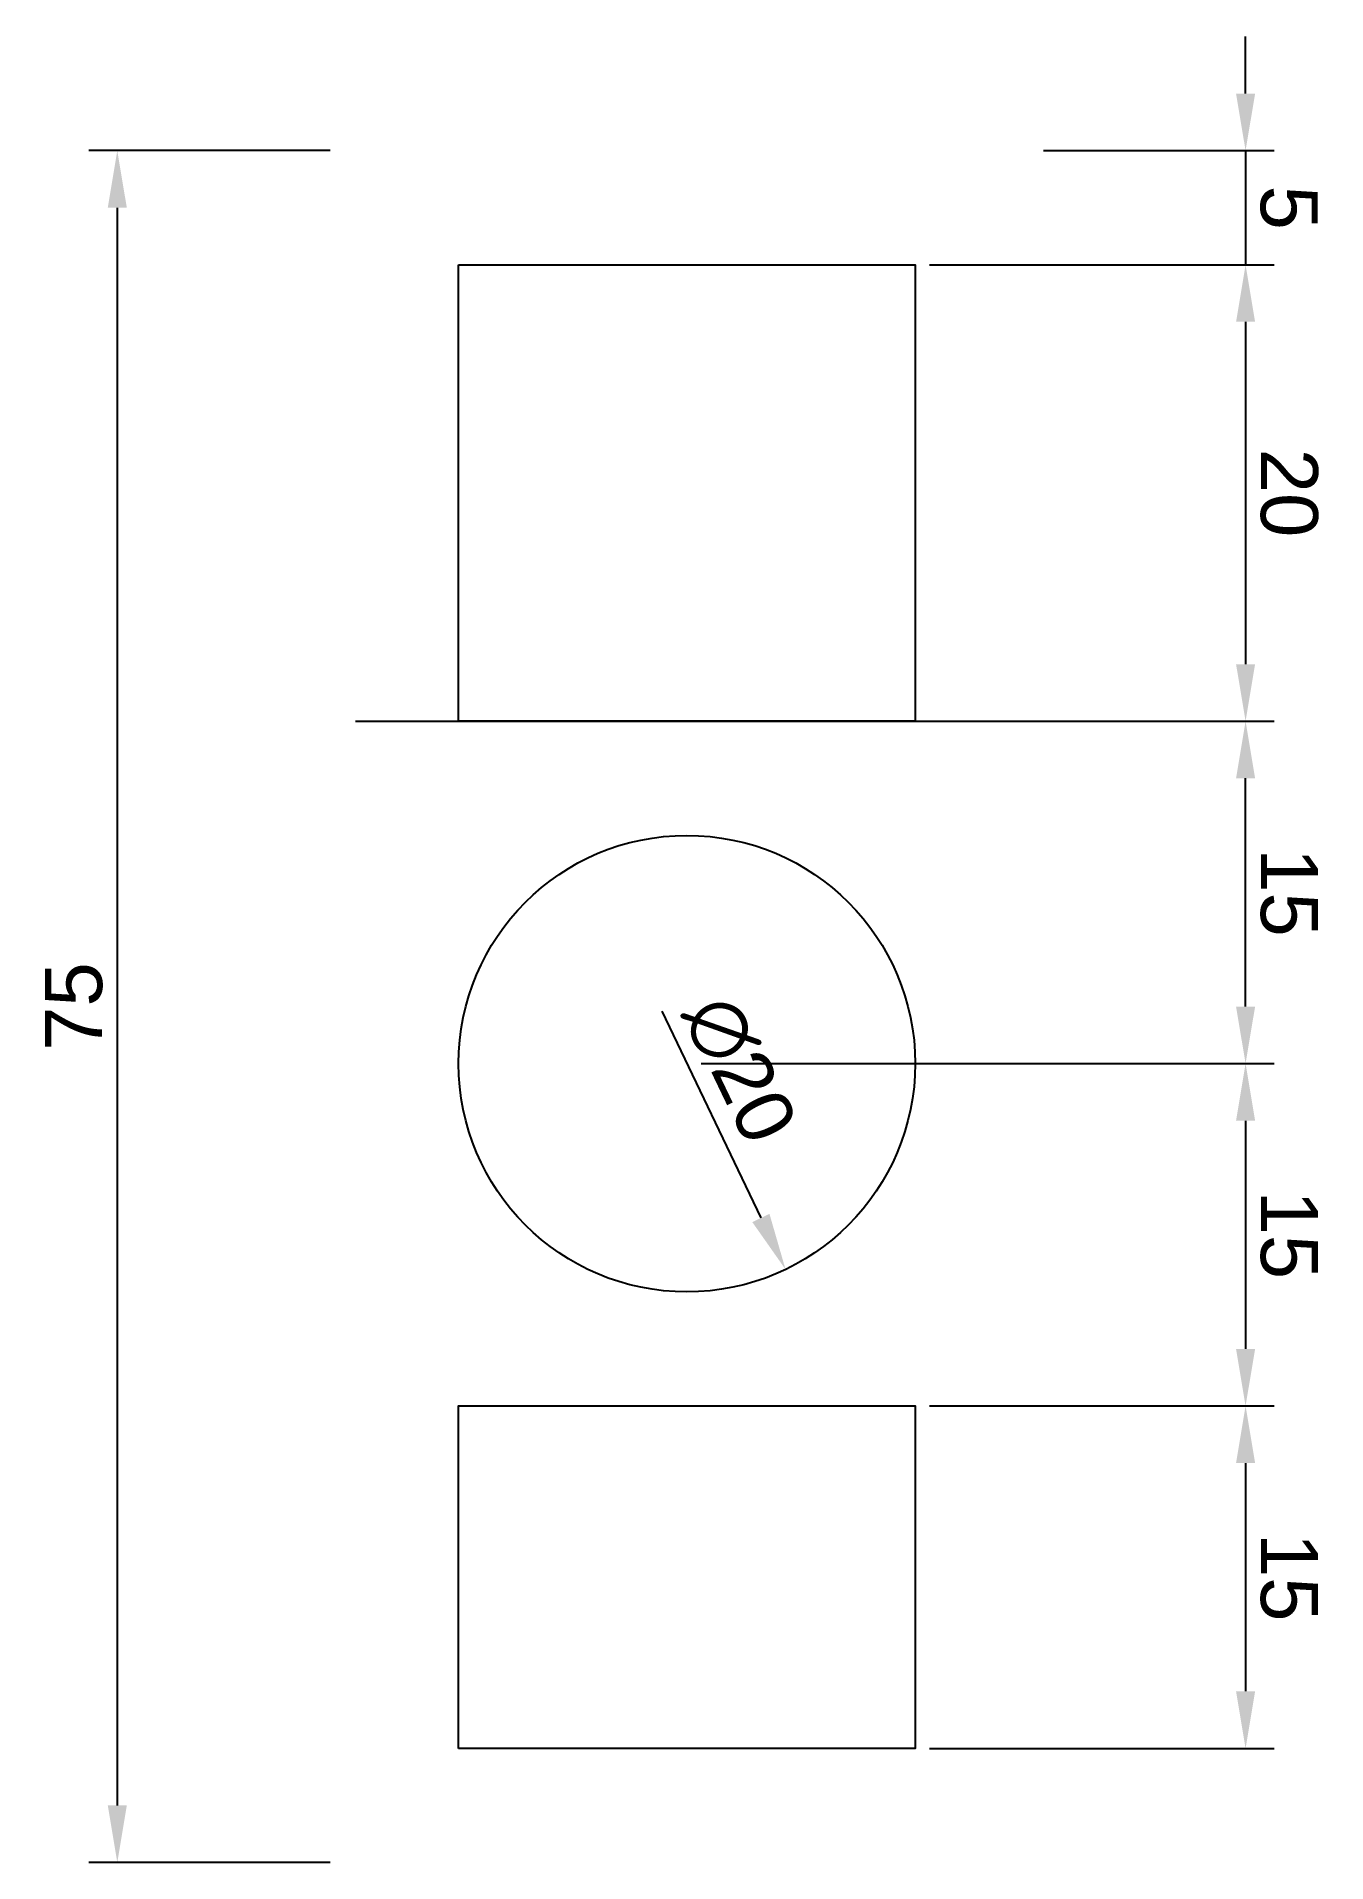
# Model space of a CAD drawing. Header units: millimetres. Extents: x -13.5 to 43, y 0 to 80.
import ezdxf

# ---------------------------------------------------------------- set-up
doc = ezdxf.new("R2010")
doc.units = ezdxf.units.MM
doc.styles.get("Standard").update_dxf_attribs({"font": 'arial.ttf'})
doc.dimstyles.new('ISO-25', dxfattribs={"dimtxt": 2.5, "dimasz": 2.5, "dimexe": 1.25, "dimexo": 0.625, "dimtad": 1, "dimtxsty": 'Standard', "dimcen": 2.5, "dimadec": 0, "dimazin": 0, "dimtfac": 1, "dimtmove": 0, "dimatfit": 3, "dimfxl": 1, "dimarcsym": 0})

# ---------------------------------------------------------------- blocks, each defined once
blk = doc.blocks.new('*D4')
at = {"color": 0, "lineweight": -2, "transparency": 16777216}
for p, q in [((-0.625, 75), (-11.192, 75)), ((-9.942, 72.5), (-9.942, 2.5)), ((-0.625, 0), (-11.192, 0))]:
    blk.add_line(p, q, dxfattribs=at)
at = {"color": 0, "transparency": 16777216}
for points in [[(-10.358, 72.5), (-9.525, 72.5), (-9.942, 75)], [(-10.358, 2.5), (-9.525, 2.5), (-9.942, 0)]]:
    blk.add_solid(points, dxfattribs=at)
at = {"layer": 'Defpoints', "color": 0, "transparency": 16777216}
for p in [(0, 75, 15), (0, 0, 15), (-9.942, 0)]:
    blk.add_point(p, dxfattribs=at)
at = {"color": 0, "transparency": 16777216, "insert": (-11.838, 37.5), "char_height": 2.5, "attachment_point": 5, "rotation": 90}
blk.add_mtext('75', dxfattribs=at)
blk = doc.blocks.new('*D5')
at = {"layer": 'Defpoints', "color": 0, "transparency": 16777216}
for p in [(5, 70, 15), (25, 70, 15), (5, 50, 15), (25, 50), (25, 50, 15)]:
    blk.add_point(p, dxfattribs=at)
blk = doc.blocks.new('*D6')
at = {"color": 0, "lineweight": -2, "transparency": 16777216}
for p, q in [((39.469, 77.5), (39.469, 80)), ((30.625, 75), (40.719, 75)), ((39.469, 75), (39.469, 70)), ((25.625, 70), (40.719, 70)), ((39.469, 67.5), (39.469, 65))]:
    blk.add_line(p, q, dxfattribs=at)
at = {"color": 0, "transparency": 16777216}
for points in [[(39.886, 77.5), (39.052, 77.5), (39.469, 75)], [(39.886, 67.5), (39.052, 67.5), (39.469, 70)]]:
    blk.add_solid(points, dxfattribs=at)
at = {"layer": 'Defpoints', "color": 0, "transparency": 16777216}
for p in [(30, 75), (25, 70), (39.469, 70)]:
    blk.add_point(p, dxfattribs=at)
at = {"color": 0, "transparency": 16777216, "insert": (41.365, 72.5), "char_height": 2.5, "attachment_point": 5, "rotation": 270}
blk.add_mtext('5', dxfattribs=at)
blk = doc.blocks.new('*D7')
at = {"color": 0, "lineweight": -2, "transparency": 16777216}
for p, q in [((25.625, 70), (40.719, 70)), ((39.469, 67.5), (39.469, 52.5)), ((25.625, 50), (40.719, 50))]:
    blk.add_line(p, q, dxfattribs=at)
at = {"color": 0, "transparency": 16777216}
for points in [[(39.886, 67.5), (39.052, 67.5), (39.469, 70)], [(39.886, 52.5), (39.052, 52.5), (39.469, 50)]]:
    blk.add_solid(points, dxfattribs=at)
at = {"layer": 'Defpoints', "color": 0, "transparency": 16777216}
for p in [(25, 70), (25, 50), (39.469, 50)]:
    blk.add_point(p, dxfattribs=at)
at = {"color": 0, "transparency": 16777216, "insert": (41.371, 60), "char_height": 2.5, "attachment_point": 5, "rotation": 270}
blk.add_mtext('20', dxfattribs=at)
blk = doc.blocks.new('*D8')
at = {"color": 0, "lineweight": -2, "transparency": 16777216}
for p, q in [((25.625, 20), (40.719, 20)), ((39.469, 17.5), (39.469, 7.5)), ((25.625, 5), (40.719, 5))]:
    blk.add_line(p, q, dxfattribs=at)
at = {"color": 0, "transparency": 16777216}
for points in [[(39.886, 17.5), (39.052, 17.5), (39.469, 20)], [(39.886, 7.5), (39.052, 7.5), (39.469, 5)]]:
    blk.add_solid(points, dxfattribs=at)
at = {"layer": 'Defpoints', "color": 0, "transparency": 16777216}
for p in [(25, 20), (25, 5), (39.469, 5)]:
    blk.add_point(p, dxfattribs=at)
at = {"color": 0, "transparency": 16777216, "insert": (41.371, 12.5), "char_height": 2.5, "attachment_point": 5, "rotation": 270}
blk.add_mtext('15', dxfattribs=at)
blk = doc.blocks.new('*D9')
at = {"color": 0, "lineweight": -2, "transparency": 16777216}
blk.add_line((13.901, 37.293), (18.242, 28.237), dxfattribs=at)
at = {"color": 0, "transparency": 16777216}
blk.add_solid([(18.618, 28.417), (17.867, 28.057), (19.323, 25.983)], dxfattribs=at)
at = {"layer": 'Defpoints', "color": 0, "transparency": 16777216}
for p in [(10.677, 44.017), (19.323, 25.983)]:
    blk.add_point(p, dxfattribs=at)
at = {"color": 0, "transparency": 16777216, "insert": (17.309, 34.744), "char_height": 2.5, "attachment_point": 5, "rotation": 295.61391}
blk.add_mtext('∅20', dxfattribs=at)
blk = doc.blocks.new('*D11')
at = {"color": 0, "lineweight": -2, "transparency": 16777216}
for p, q in [((15.625, 35), (40.719, 35)), ((39.469, 32.5), (39.469, 22.5)), ((25.625, 20), (40.719, 20))]:
    blk.add_line(p, q, dxfattribs=at)
at = {"color": 0, "transparency": 16777216}
for points in [[(39.886, 32.5), (39.052, 32.5), (39.469, 35)], [(39.886, 22.5), (39.052, 22.5), (39.469, 20)]]:
    blk.add_solid(points, dxfattribs=at)
at = {"layer": 'Defpoints', "color": 0, "transparency": 16777216}
for p in [(15, 35), (25, 20), (39.469, 20)]:
    blk.add_point(p, dxfattribs=at)
at = {"color": 0, "transparency": 16777216, "insert": (41.371, 27.5), "char_height": 2.5, "attachment_point": 5, "rotation": 270}
blk.add_mtext('15', dxfattribs=at)
blk = doc.blocks.new('*D12')
at = {"color": 0, "lineweight": -2, "transparency": 16777216}
for p, q in [((0.497, 50), (40.719, 50)), ((39.469, 37.5), (39.469, 47.5)), ((16.318, 35), (40.719, 35))]:
    blk.add_line(p, q, dxfattribs=at)
at = {"color": 0, "transparency": 16777216}
for points in [[(39.886, 47.5), (39.052, 47.5), (39.469, 50)], [(39.886, 37.5), (39.052, 37.5), (39.469, 35)]]:
    blk.add_solid(points, dxfattribs=at)
at = {"layer": 'Defpoints', "color": 0, "transparency": 16777216}
for p in [(-0.128, 50), (39.469, 50), (15.693, 35)]:
    blk.add_point(p, dxfattribs=at)
at = {"color": 0, "transparency": 16777216, "insert": (41.371, 42.5), "char_height": 2.5, "attachment_point": 5, "rotation": 270}
blk.add_mtext('15', dxfattribs=at)

msp = doc.modelspace()

# ---------------------------------------------------------------- linework, layer by layer
at = {"color": 30, "elevation": 15}
for points in [[(5, 70), (25, 70), (25, 50), (5, 50)], [(5, 5), (5, 20), (25, 20), (25, 5)]]:
    msp.add_lwpolyline(points, close=True, dxfattribs=at)
at = {"color": 30}
msp.add_circle((15, 35, 15), 10, dxfattribs=at)

# ---------------------------------------------------------------- dimensions: what is measured, and where the dimension line sits
for base, p1, p2, angle, picture, middle in [((39.469, 70, 15), (30, 75, 15), (25, 70, 15), 270, '*D6', (41.365, 72.5, 15)), ((-9.942, 0), (0, 75, 15), (0, 0, 15), 90, '*D4', (-11.838, 37.5)), ((39.469, 50, 15), (25, 70, 15), (25, 50, 15), 270, '*D7', (41.371, 60, 15)), ((39.469, 50, 15), (15.693, 35, 15), (-0.128, 50, 15), 270, '*D12', (41.371, 42.5, 15)), ((39.469, 20, 15), (15, 35, 15), (25, 20, 15), 270, '*D11', (41.371, 27.5, 15)), ((39.469, 5, 15), (25, 20, 15), (25, 5, 15), 270, '*D8', (41.371, 12.5, 15))]:
    dim = msp.add_linear_dim(base=base, p1=p1, p2=p2, angle=angle, dimstyle='ISO-25', dxfattribs=at)
    dim.commit()
    dim.dimension.update_dxf_attribs({"geometry": picture, "text_midpoint": middle})
dim = msp.add_angular_dim_2l(base=(25, 50), line1=((25, 50, 15), (5, 50, 15)), line2=((5, 70, 15), (25, 70, 15)), dimstyle='ISO-25', dxfattribs=at)
dim.commit()
dim.dimension.update_dxf_attribs({"geometry": '*D5', "text_midpoint": (25, 50)})
dim = msp.add_diameter_dim_2p(p1=(10.677, 44.017, 15), p2=(19.323, 25.983, 15), dimstyle='ISO-25', dxfattribs=at)
dim.commit()
dim.dimension.update_dxf_attribs({"geometry": '*D9', "text_midpoint": (15.531, 33.892, 15), "dimtype": 163})

doc.saveas('drawing.dxf')
